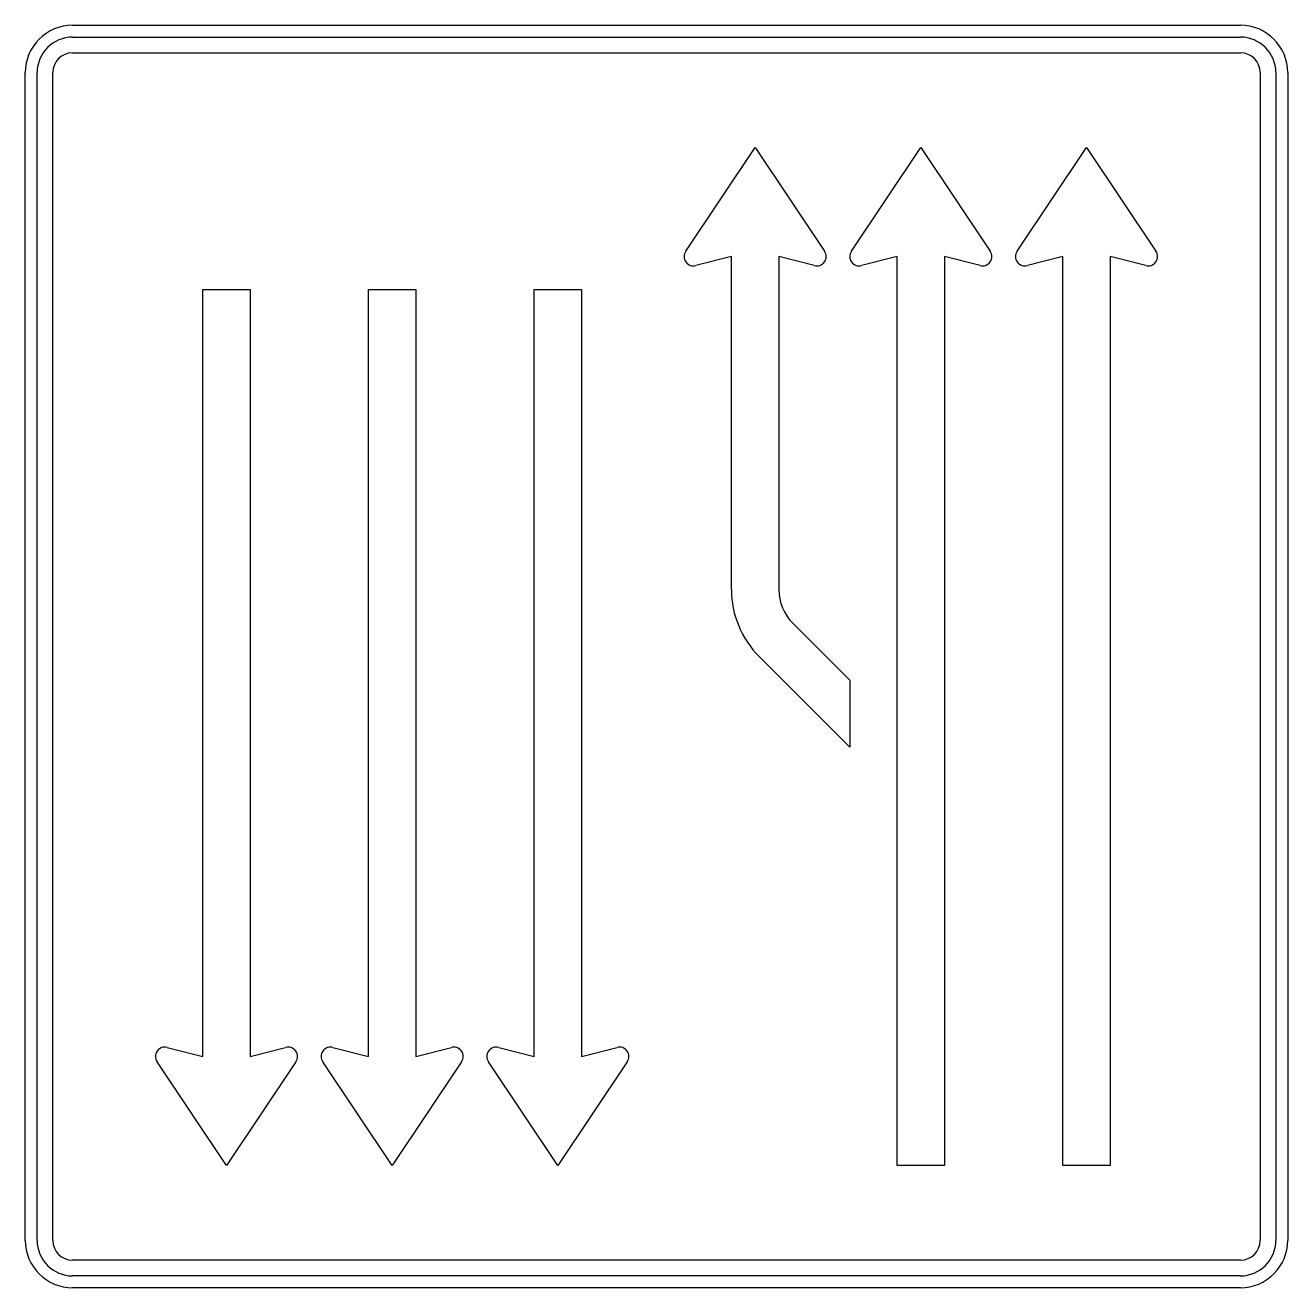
# Model space of a CAD drawing. Extents: x 0 to 1600, y 0 to 1600.
import ezdxf

# ---------------------------------------------------------------- set-up
doc = ezdxf.new("R2010")
doc.units = 0
doc.header["$LTSCALE"] = 25
doc.linetypes.add('AUSGEZOGEN', pattern=[0])
doc.layers.get('0').update_dxf_attribs({"linetype": 'AUSGEZOGEN'})

msp = doc.modelspace()

# ---------------------------------------------------------------- linework, layer by layer
for p, q in [((60, 1600), (1540, 1600)), ((60, 1585), (1540, 1585)), ((60, 1565), (1540, 1565)), ((0, 60), (0, 1540)), ((15, 60), (15, 1540)), ((35, 60), (35, 1540)), ((1565, 1540), (1565, 60)), ((1585, 1540), (1585, 60)), ((1600, 1540), (1600, 60)), ((837, 1313.7), (925, 1445)), ((925, 1445), (1013, 1313.7)), ((1047, 1313.7), (1135, 1445)), ((1135, 1445), (1223, 1313.7)), ((1257, 1313.7), (1345, 1445)), ((1345, 1445), (1433, 1313.7)), ((895, 1307), (850, 1295.4)), ((895, 884.7), (895, 1307)), ((1000, 1295.4), (955, 1307)), ((955, 1307), (955, 884.7)), ((1105, 1307), (1060, 1295.4)), ((1105, 155), (1105, 1307)), ((1165, 1307), (1165, 155)), ((1210, 1295.4), (1165, 1307)), ((1315, 1307), (1270, 1295.4)), ((1315, 155), (1315, 1307)), ((1375, 1307), (1375, 155)), ((1420, 1295.4), (1375, 1307)), ((225, 293), (225, 1265)), ((225, 1265), (285, 1265)), ((285, 1265), (285, 293)), ((435, 293), (435, 1265)), ((435, 1265), (495, 1265)), ((495, 1265), (495, 293)), ((645, 293), (645, 1265)), ((645, 1265), (705, 1265)), ((705, 1265), (705, 293)), ((972.6, 842.3), (1045, 769.9)), ((1045, 685), (930.1, 799.8)), ((1045, 769.9), (1045, 685)), ((180, 304.6), (225, 293)), ((285, 293), (330, 304.6)), ((390, 304.6), (435, 293)), ((495, 293), (540, 304.6)), ((600, 304.6), (645, 293)), ((705, 293), (750, 304.6)), ((255, 155), (167, 286.3)), ((343, 286.3), (255, 155)), ((465, 155), (377, 286.3)), ((553, 286.3), (465, 155)), ((675, 155), (587, 286.3)), ((763, 286.3), (675, 155)), ((1165, 155), (1105, 155)), ((1375, 155), (1315, 155)), ((1540, 35), (60, 35)), ((1540, 15), (60, 15)), ((1540, 0), (60, 0))]:
    msp.add_line(p, q)
for centre, radius, start, end in [((60, 1540), 60, 90, 180), ((1540, 1540), 60, 0, 90), ((60, 1540), 45, 90, 180), ((1540, 1540), 45, 0, 90), ((60, 1540), 25, 90, 180), ((1540, 1540), 25, 0, 90), ((847, 1307), 12, 146.195, 284.475), ((1003, 1307), 12, 255.525, 393.805), ((1057, 1307), 12, 146.195, 284.475), ((1213, 1307), 12, 255.525, 393.805), ((1267, 1307), 12, 146.195, 284.475), ((1423, 1307), 12, 255.525, 393.805), ((1015, 884.7), 120, 180, 225), ((1015, 884.7), 60, 180, 225), ((177, 293), 12, 75.525, 213.805), ((333, 293), 12, 326.195, 464.475), ((387, 293), 12, 75.525, 213.805), ((543, 293), 12, 326.195, 464.475), ((597, 293), 12, 75.525, 213.805), ((753, 293), 12, 326.195, 464.475), ((60, 60), 60, 180, 270), ((60, 60), 45, 180, 270), ((60, 60), 25, 180, 270), ((1540, 60), 60, 270, 360), ((1540, 60), 45, 270, 360), ((1540, 60), 25, 270, 360)]:
    msp.add_arc(centre, radius, start, end)

doc.saveas('drawing.dxf')
